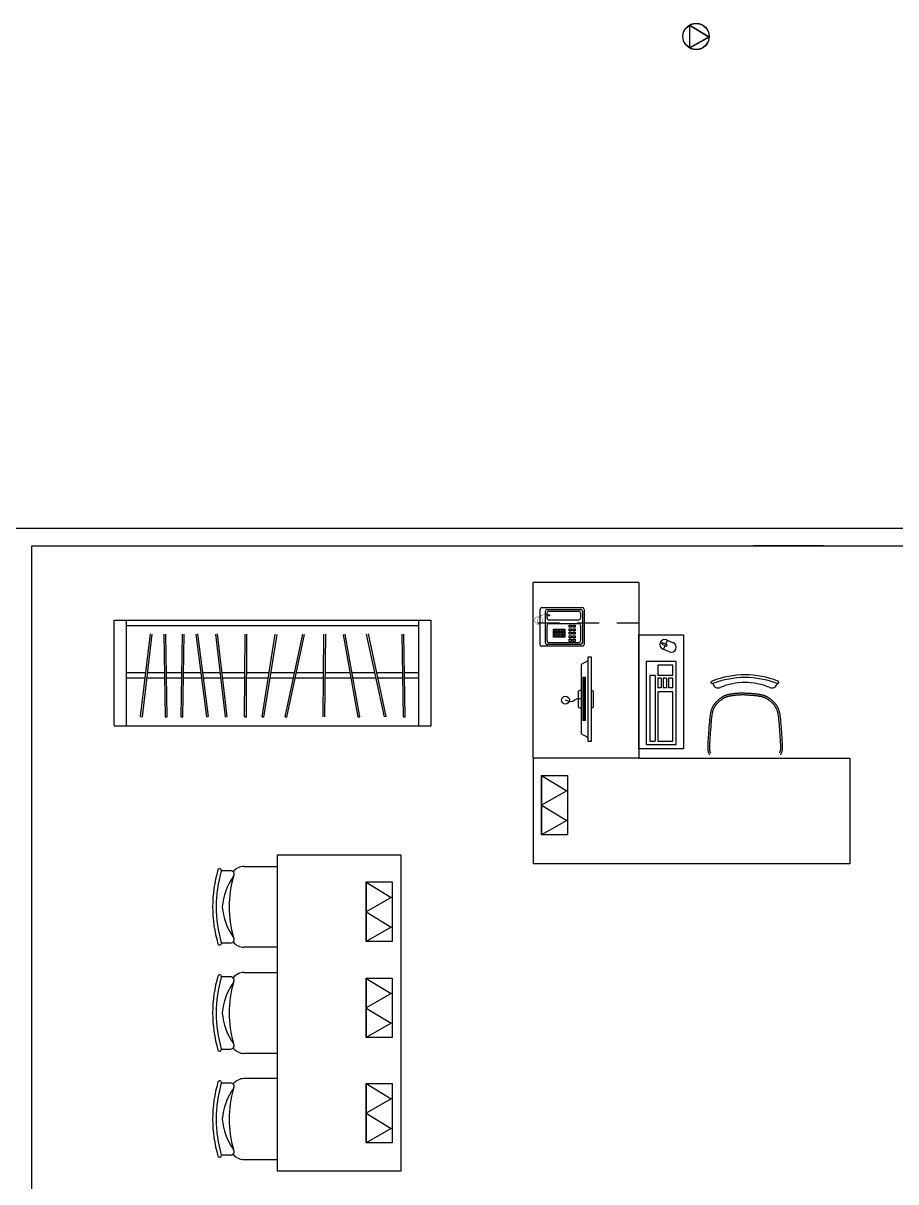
# Model space of a CAD drawing. Header units: millimetres. Extents: x 379 to 563, y 812 to 870.
# Drawn here: x 410.09 to 415.05, y 844.61 to 851.2 of the extents above; entities that cross this region are included whole.
import ezdxf

# ---------------------------------------------------------------- set-up
doc = ezdxf.new("R2010")
doc.units = ezdxf.units.MM
doc.linetypes.add('HIDDEN2', pattern=[0.1875, 0.125, -0.0625])
for name, color, linetype in [('LAYOUT', 6, 'Continuous'), ('mobiliario', 140, 'Continuous'), ('pontos', 72, 'Continuous')]:
    doc.layers.add(name, color=color, linetype=linetype)

# ---------------------------------------------------------------- blocks, each defined once
blk = doc.blocks.new('TELEFOP')
for p, q in [((-0.1, 0), (0.1, 0)), ((-0.11, -0.24), (-0.11, -0.01)), ((-0.1, -0.21), (-0.1, -0.02)), ((-0.09, -0.01), (0.09, -0.01)), ((-0.09, -0.2), (-0.09, -0.03)), ((-0.08, -0.02), (-0.05, -0.02)), ((-0.04, -0.2), (-0.04, -0.03)), ((-0.02, -0.2), (-0.02, -0.03)), ((-0.01, -0.02), (0.08, -0.02)), ((0.09, -0.03), (0.09, -0.2)), ((0.1, -0.02), (0.1, -0.21)), ((0.11, -0.01), (0.11, -0.24)), ((0.0123, -0.1745), (0.0123, -0.1104)), ((0.0123, -0.1104), (0.0587, -0.1104)), ((0.0587, -0.1104), (0.0587, -0.1745)), ((0.0587, -0.1745), (0.0123, -0.1745)), ((0.1, -0.25), (-0.1, -0.25)), ((0.09, -0.22), (-0.09, -0.22)), ((-0.05, -0.21), (-0.08, -0.21)), ((0.08, -0.21), (-0.01, -0.21))]:
    blk.add_line(p, q)
for points in [[(-0.0099, -0.0507), (0.002, -0.0507), (0.002, -0.0626), (-0.0099, -0.0626)], [(0.0101, -0.0507), (0.022, -0.0507), (0.022, -0.0626), (0.0101, -0.0626)], [(0.0301, -0.0507), (0.042, -0.0507), (0.042, -0.0626), (0.0301, -0.0626)], [(0.0501, -0.0507), (0.062, -0.0507), (0.062, -0.0626), (0.0501, -0.0626)], [(0.0701, -0.0507), (0.082, -0.0507), (0.082, -0.0626), (0.0701, -0.0626)], [(-0.0099, -0.0723), (0.002, -0.0723), (0.002, -0.0842), (-0.0099, -0.0842)], [(0.0101, -0.0723), (0.022, -0.0723), (0.022, -0.0842), (0.0101, -0.0842)], [(0.0156, -0.1133), (0.0274, -0.1133), (0.0274, -0.1252), (0.0156, -0.1252)], [(0.0156, -0.128), (0.0274, -0.128), (0.0274, -0.1399), (0.0156, -0.1399)], [(0.0301, -0.0723), (0.042, -0.0723), (0.042, -0.0842), (0.0301, -0.0842)], [(0.0302, -0.1133), (0.0421, -0.1133), (0.0421, -0.1252), (0.0302, -0.1252)], [(0.0302, -0.128), (0.0421, -0.128), (0.0421, -0.1399), (0.0302, -0.1399)], [(0.0449, -0.1133), (0.0568, -0.1133), (0.0568, -0.1252), (0.0449, -0.1252)], [(0.0449, -0.128), (0.0568, -0.128), (0.0568, -0.1399), (0.0449, -0.1399)], [(0.0501, -0.0723), (0.062, -0.0723), (0.062, -0.0842), (0.0501, -0.0842)], [(0.0701, -0.0723), (0.082, -0.0723), (0.082, -0.0842), (0.0701, -0.0842)], [(-0.0685, -0.2056), (-0.0685, -0.1961), (-0.0626, -0.1961), (-0.0626, -0.2056)], [(0.0156, -0.1427), (0.0274, -0.1427), (0.0274, -0.1545), (0.0156, -0.1545)], [(0.0156, -0.1581), (0.0274, -0.1581), (0.0274, -0.17), (0.0156, -0.17)], [(0.0302, -0.1427), (0.0421, -0.1427), (0.0421, -0.1545), (0.0302, -0.1545)], [(0.0302, -0.1581), (0.0421, -0.1581), (0.0421, -0.17), (0.0302, -0.17)], [(0.0449, -0.1427), (0.0568, -0.1427), (0.0568, -0.1545), (0.0449, -0.1545)], [(0.0449, -0.1581), (0.0568, -0.1581), (0.0568, -0.17), (0.0449, -0.17)]]:
    blk.add_lwpolyline(points, close=True)
at = {"const_width": 0.00199}
blk.add_lwpolyline([(-0.0658, -0.2059, 0.40574), (-0.0446, -0.2623, 1.618522), (-0.0401, -0.2348, 1.478802), (-0.0189, -0.2719, 0.24273), (-0.0114, -0.2476, 0.24273)], format="xyb", dxfattribs=at)
for centre, start, end in [((-0.1, -0.01), 90, 180), ((0.1, -0.01), 0, 90), ((-0.09, -0.02), 90, 180), ((-0.08, -0.03), 90, 180), ((-0.05, -0.03), 360, 90), ((-0.01, -0.03), 90, 180), ((0.08, -0.03), 0, 90), ((0.09, -0.02), 0, 90), ((-0.1, -0.24), 180, 270), ((-0.09, -0.21), 180, 270), ((-0.08, -0.2), 180, 270), ((-0.05, -0.2), 270, 360), ((-0.01, -0.2), 180, 270), ((0.08, -0.2), 270, 0), ((0.09, -0.21), 270, 0), ((0.1, -0.24), 270, 0)]:
    blk.add_arc(centre, 0.01, start, end)

msp = doc.modelspace()

# ---------------------------------------------------------------- linework, layer by layer
for p, q in [((409.6352, 848.3281), (413.4352, 848.3281)), ((413.4352, 848.3281), (414.2352, 848.3281)), ((414.2352, 848.3281), (417.4352, 848.3281)), ((410.1352, 841.534), (410.1352, 848.2281)), ((410.1352, 848.2281), (413.4352, 848.2281)), ((413.4352, 848.2281), (414.2352, 848.2281)), ((414.6352, 848.2281), (414.2352, 848.2281)), ((414.2352, 848.2281), (421.3822, 848.2281))]:
    msp.add_line(p, q)
at = {"layer": 'LAYOUT'}
for p, q in [((410.6028, 847.8059), (412.4028, 847.8059)), ((410.6028, 847.2059), (410.6028, 847.8059)), ((410.6728, 847.2059), (410.6728, 847.8059)), ((412.3328, 847.8059), (412.3328, 847.2059)), ((412.4028, 847.8059), (412.4028, 847.2017)), ((410.6728, 847.7759), (412.3328, 847.7759)), ((410.7526, 847.257), (410.809, 847.727)), ((410.7625, 847.2559), (410.819, 847.7259)), ((410.885, 847.7259), (410.8918, 847.2559)), ((410.895, 847.726), (410.9018, 847.256)), ((410.9834, 847.256), (410.9904, 847.726)), ((410.9934, 847.2559), (411.0004, 847.7259)), ((411.0664, 847.7259), (411.1277, 847.2559)), ((411.0763, 847.7271), (411.1376, 847.2571)), ((411.1781, 847.7259), (411.2331, 847.2559)), ((411.188, 847.727), (411.243, 847.257)), ((411.3441, 847.2559), (411.3467, 847.7259)), ((411.3541, 847.2558), (411.3567, 847.7258)), ((411.4432, 847.2559), (411.5182, 847.7259)), ((411.453, 847.2543), (411.5281, 847.7243)), ((411.5748, 847.2559), (411.6746, 847.7259)), ((411.5846, 847.2538), (411.6844, 847.7238)), ((411.7895, 847.256), (411.7949, 847.726)), ((411.7995, 847.2559), (411.8049, 847.7259)), ((411.9895, 847.2541), (411.906, 847.7241)), ((411.9994, 847.2559), (411.9159, 847.7259)), ((412.1393, 847.2559), (412.0376, 847.7259)), ((412.1491, 847.258), (412.0474, 847.728)), ((412.2474, 847.2557), (412.2388, 847.7257)), ((412.2574, 847.2559), (412.2488, 847.7259)), ((410.7825, 847.5059), (410.6728, 847.5059)), ((410.7789, 847.4759), (410.6728, 847.4759)), ((410.8886, 847.4759), (410.7889, 847.4759)), ((410.8882, 847.5059), (410.7925, 847.5059)), ((410.9871, 847.5059), (410.8982, 847.5059)), ((410.9867, 847.4759), (410.8986, 847.4759)), ((411.099, 847.4759), (410.9967, 847.4759)), ((411.0951, 847.5059), (410.9971, 847.5059)), ((411.2039, 847.5059), (411.1052, 847.5059)), ((411.2074, 847.4759), (411.1091, 847.4759)), ((411.3455, 847.5059), (411.2139, 847.5059)), ((411.3453, 847.4759), (411.2174, 847.4759)), ((411.4783, 847.4759), (411.3553, 847.4759)), ((411.4831, 847.5059), (411.3555, 847.5059)), ((411.6215, 847.4759), (411.4884, 847.4759)), ((411.6279, 847.5059), (411.4932, 847.5059)), ((411.792, 847.4759), (411.6317, 847.4759)), ((411.7924, 847.5059), (411.6381, 847.5059)), ((411.9501, 847.4759), (411.802, 847.4759)), ((411.9448, 847.5059), (411.8024, 847.5059)), ((412.0852, 847.5059), (411.955, 847.5059)), ((412.0917, 847.4759), (411.9603, 847.4759)), ((412.2428, 847.5059), (412.0954, 847.5059)), ((412.2434, 847.4759), (412.1019, 847.4759)), ((412.3328, 847.5059), (412.2528, 847.5059)), ((412.3328, 847.4759), (412.2534, 847.4759)), ((412.4028, 847.2017), (410.6028, 847.2017)), ((410.7526, 847.257), (410.7625, 847.2559)), ((410.8918, 847.2559), (410.9018, 847.256)), ((410.9834, 847.256), (410.9934, 847.2559)), ((411.1277, 847.2559), (411.1376, 847.2571)), ((411.2331, 847.2559), (411.243, 847.257)), ((411.3441, 847.2559), (411.3541, 847.2559)), ((411.4432, 847.2559), (411.4533, 847.2559)), ((411.5748, 847.2559), (411.585, 847.2559)), ((411.9892, 847.2559), (411.9994, 847.2559)), ((412.1491, 847.258), (412.1393, 847.2559)), ((412.2474, 847.2559), (412.2574, 847.2559))]:
    msp.add_line(p, q, dxfattribs=at)
at = {"layer": 'mobiliario'}
for p, q in [((412.9844, 847.0198), (412.9844, 848.0198)), ((413.5844, 848.0198), (412.9844, 848.0198)), ((413.5844, 848.0198), (413.5844, 847.0198)), ((413.717, 847.6732), (413.7063, 847.6776)), ((413.7345, 847.6618), (413.7254, 847.6397)), ((413.7466, 847.6912), (413.7375, 847.669)), ((413.7427, 847.6928), (413.7801, 847.6774)), ((413.2939, 847.5949), (413.2939, 847.117)), ((413.3158, 847.5949), (413.2939, 847.5949)), ((413.3158, 847.117), (413.3158, 847.5949)), ((413.759, 847.6259), (413.7215, 847.6413)), ((413.2939, 847.5741), (413.2568, 847.5533)), ((413.2568, 847.5533), (413.2568, 847.1586)), ((413.7977, 847.5704), (413.6266, 847.5704)), ((413.6266, 847.5704), (413.6266, 847.0974)), ((413.7775, 847.5502), (413.692, 847.5502)), ((413.692, 847.5502), (413.692, 847.4899)), ((413.7775, 847.4899), (413.7775, 847.5502)), ((413.7977, 847.0974), (413.7977, 847.5704)), ((413.2834, 847.4791), (413.264, 847.4791)), ((413.2834, 847.4728), (413.264, 847.4728)), ((413.2834, 847.4666), (413.264, 847.4666)), ((413.2834, 847.4603), (413.264, 847.4603)), ((413.6467, 847.4899), (413.6467, 847.1176)), ((413.6769, 847.4899), (413.6467, 847.4899)), ((413.6769, 847.4899), (413.6769, 847.1176)), ((413.7775, 847.4899), (413.692, 847.4899)), ((413.7121, 847.4748), (413.692, 847.4748)), ((413.692, 847.4748), (413.692, 847.4213)), ((413.7121, 847.4748), (413.7121, 847.4213)), ((413.7423, 847.4748), (413.7222, 847.4748)), ((413.7222, 847.4748), (413.7222, 847.4213)), ((413.7423, 847.4748), (413.7423, 847.4213)), ((413.7775, 847.4748), (413.7524, 847.4748)), ((413.7524, 847.4748), (413.7524, 847.4213)), ((413.7775, 847.4213), (413.7775, 847.4748)), ((413.2834, 847.4541), (413.264, 847.4541)), ((413.2834, 847.4478), (413.264, 847.4478)), ((413.2834, 847.4416), (413.264, 847.4416)), ((413.2834, 847.4353), (413.264, 847.4353)), ((413.2834, 847.4291), (413.264, 847.4291)), ((413.2834, 847.4228), (413.264, 847.4228)), ((413.2834, 847.4166), (413.264, 847.4166)), ((413.2834, 847.4103), (413.264, 847.4103)), ((413.2834, 847.4041), (413.264, 847.4041)), ((413.2834, 847.3978), (413.264, 847.3978)), ((413.7121, 847.4213), (413.692, 847.4213)), ((413.7775, 847.3986), (413.692, 847.3986)), ((413.692, 847.3986), (413.692, 847.1176)), ((413.7423, 847.4213), (413.7222, 847.4213)), ((413.7775, 847.4213), (413.7524, 847.4213)), ((413.7775, 847.1176), (413.7775, 847.3986)), ((414.0057, 847.4443), (414.0064, 847.4417)), ((414.3704, 847.4443), (414.3697, 847.4417)), ((413.2834, 847.3916), (413.264, 847.3916)), ((413.2834, 847.3853), (413.264, 847.3853)), ((413.2834, 847.3791), (413.264, 847.3791)), ((413.2834, 847.3728), (413.264, 847.3728)), ((413.2834, 847.3666), (413.264, 847.3666)), ((413.2834, 847.3603), (413.264, 847.3603)), ((413.2834, 847.3541), (413.264, 847.3541)), ((413.2834, 847.3478), (413.264, 847.3478)), ((413.2834, 847.3416), (413.264, 847.3416)), ((413.2834, 847.3353), (413.264, 847.3353)), ((413.2834, 847.3291), (413.264, 847.3291)), ((413.2834, 847.3228), (413.264, 847.3228)), ((413.2834, 847.3166), (413.264, 847.3166)), ((413.2834, 847.3103), (413.264, 847.3103)), ((413.2834, 847.3041), (413.264, 847.3041)), ((413.2834, 847.2978), (413.264, 847.2978)), ((413.2834, 847.2916), (413.264, 847.2916)), ((413.2834, 847.2853), (413.264, 847.2853)), ((413.2834, 847.2791), (413.264, 847.2791)), ((413.2834, 847.2728), (413.264, 847.2728)), ((413.2834, 847.2666), (413.264, 847.2666)), ((413.2834, 847.2603), (413.264, 847.2603)), ((413.2834, 847.2541), (413.264, 847.2541)), ((413.2834, 847.2478), (413.264, 847.2478)), ((413.2834, 847.2416), (413.264, 847.2416)), ((413.2834, 847.2353), (413.264, 847.2353)), ((413.2939, 847.1377), (413.2568, 847.1586)), ((413.2939, 847.117), (413.3158, 847.117)), ((413.6266, 847.0974), (413.7977, 847.0974)), ((413.6467, 847.1176), (413.6769, 847.1176)), ((413.692, 847.1176), (413.7775, 847.1176)), ((413.5844, 847.0198), (412.9844, 847.0198)), ((412.9844, 847.0198), (412.9844, 846.4198)), ((413.9737, 847.0198), (414.4004, 847.0198)), ((413.5844, 846.4198), (412.9844, 846.4198)), ((411.2646, 846.3803), (411.2115, 846.3803)), ((411.3412, 846.4049), (411.5316, 846.4049)), ((411.2115, 845.9695), (411.2646, 845.9695)), ((411.5316, 845.9449), (411.3412, 845.9449)), ((411.2646, 845.7768), (411.2115, 845.7768)), ((411.3412, 845.8014), (411.5316, 845.8014)), ((411.2115, 845.366), (411.2646, 845.366)), ((411.5316, 845.3414), (411.3412, 845.3414)), ((411.2115, 845.1732), (411.2646, 845.1732)), ((411.5316, 845.1978), (411.3412, 845.1978)), ((411.2646, 844.7624), (411.2115, 844.7624)), ((411.3412, 844.7378), (411.5316, 844.7378))]:
    msp.add_line(p, q, dxfattribs=at)
at = {"layer": 'mobiliario', "linetype": 'HIDDEN2'}
msp.add_line((413.5844, 847.7887), (412.9844, 847.7887), dxfattribs=at)
at = {"layer": 'mobiliario'}
for points in [[(413.8394, 847.0728), (413.5844, 847.0728), (413.5844, 847.7228), (413.8394, 847.7228)], [(413.7462, 847.6654), (413.7185, 847.6768), (413.7155, 847.6696), (413.7432, 847.6582)], [(411.5316, 844.6714), (411.5316, 846.4714), (412.2316, 846.4714), (412.2316, 844.6714)]]:
    msp.add_lwpolyline(points, close=True, dxfattribs=at)
for points in [[(413.2568, 847.4046), (413.2483, 847.4046, 0.414214), (413.2398, 847.3961), (413.2398, 847.3157, 0.414214), (413.2483, 847.3073), (413.2568, 847.3073)], [(413.3158, 847.3073), (413.3189, 847.3073, 0.414214), (413.3273, 847.3157), (413.3273, 847.3961, 0.414214), (413.3189, 847.4046), (413.3158, 847.4046)], [(414.0057, 847.4443, -0.095977), (414.0027, 847.4441, -0.097414), (413.9998, 847.445, -0.099518), (413.9976, 847.4469, -0.101059), (413.9962, 847.4495, -0.101059), (413.996, 847.4524, -0.099518), (413.997, 847.4553, -0.097414), (413.999, 847.4575, -0.095977), (414.0017, 847.4589, -0.095977)], [(414.3704, 847.4443, 0.095977), (414.3734, 847.4441, 0.097414), (414.3762, 847.445, 0.099518), (414.3785, 847.4469, 0.101059), (414.3799, 847.4495, 0.101059), (414.3801, 847.4524, 0.099518), (414.3791, 847.4553, 0.097414), (414.3771, 847.4575, 0.095977), (414.3744, 847.4589, 0.095977)]]:
    msp.add_lwpolyline(points, format="xyb", dxfattribs=at)
for points in [[(414.1875, 847.391), (414.184, 847.3909), (414.1736, 847.3903), (414.17, 847.3902), (414.1668, 847.39), (414.164, 847.3899), (414.1601, 847.3897), (414.1575, 847.3895), (414.1563, 847.3895), (414.155, 847.3894), (414.1538, 847.3893), (414.1525, 847.3893), (414.1512, 847.3892), (414.1499, 847.3891), (414.1486, 847.389), (414.1473, 847.3889), (414.146, 847.3888), (414.1447, 847.3887), (414.1434, 847.3886), (414.1421, 847.3885), (414.1408, 847.3884), (414.1396, 847.3882), (414.1383, 847.3881), (414.137, 847.388), (414.1358, 847.3879), (414.1345, 847.3877), (414.1333, 847.3876), (414.132, 847.3875), (414.1307, 847.3874), (414.1295, 847.3872), (414.1282, 847.3871), (414.1269, 847.387), (414.1257, 847.3868), (414.1244, 847.3867), (414.1231, 847.3865), (414.1218, 847.3864), (414.1205, 847.3862), (414.1192, 847.386), (414.1179, 847.3858), (414.1166, 847.3856), (414.1152, 847.3854), (414.1139, 847.3852), (414.1127, 847.385), (414.1114, 847.3848), (414.1101, 847.3846), (414.1089, 847.3844), (414.1076, 847.3842), (414.1064, 847.384), (414.1052, 847.3838), (414.1039, 847.3836), (414.1027, 847.3834), (414.1014, 847.3831), (414.1001, 847.3829), (414.0988, 847.3827), (414.0974, 847.3825), (414.0961, 847.3822), (414.0947, 847.3819), (414.0933, 847.3816), (414.092, 847.3813), (414.0906, 847.381), (414.0893, 847.3806), (414.0879, 847.3802), (414.0865, 847.3799), (414.0852, 847.3795), (414.0838, 847.379), (414.0825, 847.3786), (414.0811, 847.3782), (414.0798, 847.3777), (414.0784, 847.3772), (414.0771, 847.3767), (414.0757, 847.3762), (414.0744, 847.3757), (414.0731, 847.3752), (414.0717, 847.3747), (414.0704, 847.3741), (414.069, 847.3735), (414.0676, 847.3729), (414.0662, 847.3722), (414.0648, 847.3715), (414.0634, 847.3708), (414.062, 847.37), (414.0605, 847.3692), (414.059, 847.3683), (414.0574, 847.3673), (414.0558, 847.3662), (414.0541, 847.365), (414.0523, 847.3637), (414.0503, 847.3623), (414.0483, 847.3607), (414.0461, 847.359), (414.0439, 847.3573), (414.0417, 847.3554), (414.0394, 847.3535), (414.0372, 847.3517), (414.0351, 847.3498), (414.033, 847.348), (414.0311, 847.3462), (414.0293, 847.3446), (414.0277, 847.343), (414.0262, 847.3415), (414.0247, 847.34), (414.0233, 847.3386), (414.022, 847.3372), (414.0207, 847.3358), (414.0194, 847.3344), (414.0181, 847.3329), (414.0167, 847.3314), (414.0154, 847.3298), (414.014, 847.3281), (414.0126, 847.3263), (414.0111, 847.3243), (414.0097, 847.3223), (414.0083, 847.3201), (414.0069, 847.3178), (414.0055, 847.3154), (414.0042, 847.3128), (414.0028, 847.3102), (414.0015, 847.3074), (414.0002, 847.3045), (413.9988, 847.3014), (413.9975, 847.2981), (413.9961, 847.2943), (413.9947, 847.2899), (413.9933, 847.2847), (413.992, 847.2785), (413.9907, 847.2712), (413.9894, 847.2626), (413.9881, 847.2523), (413.9868, 847.2403), (413.9856, 847.2269), (413.9844, 847.2126), (413.9832, 847.1977), (413.9821, 847.1826), (413.9811, 847.1679), (413.9801, 847.1539), (413.9792, 847.141), (413.9785, 847.1297), (413.9778, 847.1197), (413.9773, 847.1111), (413.9768, 847.1036), (413.9765, 847.097), (413.9762, 847.0913), (413.9761, 847.0863), (413.976, 847.0818), (413.9761, 847.0777), (413.9762, 847.0739), (413.9765, 847.0704), (413.9769, 847.0671), (413.9774, 847.064), (413.9781, 847.061), (413.9788, 847.058), (413.9797, 847.0552), (413.9806, 847.0523), (413.9817, 847.0493), (413.9828, 847.0464), (413.984, 847.0435), (413.9852, 847.0406), (413.9858, 847.0394)], [(414.188, 847.381), (414.1845, 847.3809), (414.1814, 847.3807), (414.1787, 847.3806), (414.1763, 847.3805), (414.1741, 847.3804), (414.1722, 847.3803), (414.1705, 847.3802), (414.1689, 847.3801), (414.1673, 847.38), (414.1659, 847.3799), (414.1645, 847.3799), (414.1631, 847.3798), (414.1618, 847.3797), (414.1606, 847.3797), (414.1593, 847.3796), (414.158, 847.3795), (414.1568, 847.3795), (414.1555, 847.3794), (414.1543, 847.3794), (414.153, 847.3793), (414.1518, 847.3792), (414.1505, 847.3791), (414.1493, 847.3791), (414.148, 847.379), (414.1468, 847.3789), (414.1455, 847.3788), (414.1443, 847.3787), (414.143, 847.3785), (414.1418, 847.3784), (414.1405, 847.3783), (414.1393, 847.3782), (414.138, 847.378), (414.1368, 847.3779), (414.1355, 847.3778), (414.1343, 847.3777), (414.133, 847.3775), (414.1318, 847.3774), (414.1305, 847.3773), (414.1293, 847.3772), (414.128, 847.377), (414.1268, 847.3769), (414.1255, 847.3767), (414.1243, 847.3766), (414.123, 847.3764), (414.1218, 847.3763), (414.1205, 847.3761), (414.1193, 847.3759), (414.118, 847.3757), (414.1168, 847.3756), (414.1155, 847.3754), (414.1143, 847.3752), (414.113, 847.3749), (414.1118, 847.3747), (414.1105, 847.3745), (414.1093, 847.3743), (414.108, 847.3741), (414.1068, 847.3739), (414.1055, 847.3737), (414.1043, 847.3735), (414.103, 847.3733), (414.1018, 847.3731), (414.1005, 847.3729), (414.0993, 847.3726), (414.098, 847.3724), (414.0968, 847.3721), (414.0955, 847.3719), (414.0943, 847.3716), (414.093, 847.3713), (414.0918, 847.3709), (414.0905, 847.3706), (414.0893, 847.3702), (414.088, 847.3699), (414.0868, 847.3695), (414.0855, 847.3691), (414.0843, 847.3687), (414.083, 847.3683), (414.0818, 847.3678), (414.0805, 847.3674), (414.0793, 847.3669), (414.078, 847.3664), (414.0768, 847.3659), (414.0755, 847.3654), (414.0743, 847.3649), (414.073, 847.3643), (414.0718, 847.3638), (414.0705, 847.3632), (414.0693, 847.3626), (414.068, 847.3619), (414.0668, 847.3613), (414.0655, 847.3605), (414.0642, 847.3598), (414.0628, 847.3589), (414.0614, 847.3579), (414.0598, 847.3569), (414.0582, 847.3557), (414.0564, 847.3543), (414.0544, 847.3528), (414.0524, 847.3512), (414.0502, 847.3495), (414.048, 847.3477), (414.0459, 847.3459), (414.0437, 847.3441), (414.0417, 847.3423), (414.0397, 847.3405), (414.0379, 847.3389), (414.0362, 847.3373), (414.0347, 847.3359), (414.0332, 847.3344), (414.0319, 847.333), (414.0306, 847.3317), (414.0293, 847.3303), (414.028, 847.329), (414.0268, 847.3276), (414.0255, 847.3262), (414.0243, 847.3248), (414.023, 847.3234), (414.0218, 847.3218), (414.0205, 847.3202), (414.0193, 847.3185), (414.018, 847.3167), (414.0168, 847.3148), (414.0155, 847.3127), (414.0143, 847.3105), (414.013, 847.3082), (414.0118, 847.3057), (414.0105, 847.3031), (414.0093, 847.3004), (414.008, 847.2975), (414.0068, 847.2945), (414.0055, 847.2911), (414.0043, 847.2871), (414.003, 847.2824), (414.0018, 847.2766), (414.0005, 847.2696), (413.9993, 847.2612), (413.998, 847.2511), (413.9968, 847.2393), (413.9956, 847.226), (413.9944, 847.2118), (413.9932, 847.1969), (413.9921, 847.1819), (413.991, 847.1672), (413.9901, 847.1532), (413.9892, 847.1404), (413.9884, 847.129), (413.9878, 847.1191), (413.9873, 847.1105), (413.9868, 847.103), (413.9865, 847.0965), (413.9862, 847.0909), (413.9861, 847.0861), (413.986, 847.0818), (413.9861, 847.078), (413.9862, 847.0745), (413.9865, 847.0714), (413.9868, 847.0685), (413.9873, 847.0658), (413.9878, 847.0632), (413.9884, 847.0607), (413.9892, 847.0581), (413.9901, 847.0555), (413.991, 847.0528), (413.9921, 847.0501), (413.9922, 847.0498)], [(414.188, 847.381), (414.1916, 847.3809), (414.1947, 847.3807), (414.1974, 847.3806), (414.1998, 847.3805), (414.2019, 847.3804), (414.2039, 847.3803), (414.2056, 847.3802), (414.2072, 847.3801), (414.2087, 847.38), (414.2102, 847.3799), (414.2116, 847.3799), (414.2129, 847.3798), (414.2142, 847.3797), (414.2155, 847.3797), (414.2168, 847.3796), (414.218, 847.3795), (414.2193, 847.3795), (414.2205, 847.3794), (414.2218, 847.3794), (414.223, 847.3793), (414.2243, 847.3792), (414.2255, 847.3791), (414.2268, 847.3791), (414.228, 847.379), (414.2293, 847.3789), (414.2305, 847.3788), (414.2318, 847.3787), (414.233, 847.3785), (414.2343, 847.3784), (414.2355, 847.3783), (414.2368, 847.3782), (414.238, 847.378), (414.2393, 847.3779), (414.2405, 847.3778), (414.2418, 847.3777), (414.243, 847.3775), (414.2443, 847.3774), (414.2455, 847.3773), (414.2468, 847.3772), (414.248, 847.377), (414.2493, 847.3769), (414.2505, 847.3767), (414.2518, 847.3766), (414.253, 847.3764), (414.2543, 847.3763), (414.2555, 847.3761), (414.2568, 847.3759), (414.258, 847.3757), (414.2593, 847.3756), (414.2605, 847.3754), (414.2618, 847.3752), (414.263, 847.3749), (414.2643, 847.3747), (414.2655, 847.3745), (414.2668, 847.3743), (414.268, 847.3741), (414.2693, 847.3739), (414.2705, 847.3737), (414.2718, 847.3735), (414.273, 847.3733), (414.2743, 847.3731), (414.2755, 847.3729), (414.2768, 847.3726), (414.278, 847.3724), (414.2793, 847.3721), (414.2805, 847.3719), (414.2818, 847.3716), (414.283, 847.3713), (414.2843, 847.3709), (414.2855, 847.3706), (414.2868, 847.3702), (414.288, 847.3699), (414.2893, 847.3695), (414.2905, 847.3691), (414.2918, 847.3687), (414.293, 847.3683), (414.2943, 847.3678), (414.2955, 847.3674), (414.2968, 847.3669), (414.298, 847.3664), (414.2993, 847.3659), (414.3005, 847.3654), (414.3018, 847.3649), (414.303, 847.3643), (414.3043, 847.3638), (414.3055, 847.3632), (414.3068, 847.3626), (414.308, 847.3619), (414.3093, 847.3613), (414.3106, 847.3605), (414.3119, 847.3598), (414.3132, 847.3589), (414.3147, 847.3579), (414.3162, 847.3569), (414.3179, 847.3557), (414.3197, 847.3543), (414.3217, 847.3528), (414.3237, 847.3512), (414.3259, 847.3495), (414.328, 847.3477), (414.3302, 847.3459), (414.3324, 847.3441), (414.3344, 847.3423), (414.3364, 847.3405), (414.3382, 847.3389), (414.3398, 847.3373), (414.3414, 847.3359), (414.3428, 847.3344), (414.3442, 847.333), (414.3455, 847.3317), (414.3468, 847.3303), (414.348, 847.329), (414.3493, 847.3276), (414.3505, 847.3262), (414.3518, 847.3248), (414.353, 847.3234), (414.3543, 847.3218), (414.3555, 847.3202), (414.3568, 847.3185), (414.358, 847.3167), (414.3593, 847.3148), (414.3605, 847.3127), (414.3618, 847.3105), (414.363, 847.3082), (414.3643, 847.3057), (414.3655, 847.3031), (414.3668, 847.3004), (414.368, 847.2975), (414.3693, 847.2945), (414.3705, 847.2911), (414.3718, 847.2871), (414.373, 847.2824), (414.3743, 847.2766), (414.3755, 847.2696), (414.3768, 847.2612), (414.378, 847.2511), (414.3793, 847.2393), (414.3805, 847.226), (414.3817, 847.2118), (414.3829, 847.1969), (414.384, 847.1819), (414.385, 847.1672), (414.386, 847.1532), (414.3869, 847.1404), (414.3876, 847.129), (414.3883, 847.1191), (414.3888, 847.1105), (414.3893, 847.103), (414.3896, 847.0965), (414.3899, 847.0909), (414.39, 847.0861), (414.39, 847.0818), (414.39, 847.078), (414.3899, 847.0745), (414.3896, 847.0714), (414.3893, 847.0685), (414.3888, 847.0658), (414.3883, 847.0632), (414.3876, 847.0607), (414.3869, 847.0581), (414.386, 847.0555), (414.385, 847.0528), (414.3845, 847.0515)], [(414.1885, 847.391), (414.1921, 847.3909), (414.2024, 847.3903), (414.2061, 847.3902), (414.2092, 847.39), (414.2121, 847.3899), (414.216, 847.3897), (414.2185, 847.3895), (414.2198, 847.3895), (414.2211, 847.3894), (414.2223, 847.3893), (414.2236, 847.3893), (414.2249, 847.3892), (414.2262, 847.3891), (414.2275, 847.389), (414.2288, 847.3889), (414.2301, 847.3888), (414.2314, 847.3887), (414.2327, 847.3886), (414.234, 847.3885), (414.2352, 847.3884), (414.2365, 847.3882), (414.2378, 847.3881), (414.239, 847.388), (414.2403, 847.3879), (414.2415, 847.3877), (414.2428, 847.3876), (414.2441, 847.3875), (414.2453, 847.3874), (414.2466, 847.3872), (414.2479, 847.3871), (414.2491, 847.387), (414.2504, 847.3868), (414.2517, 847.3867), (414.253, 847.3865), (414.2543, 847.3864), (414.2556, 847.3862), (414.2569, 847.386), (414.2582, 847.3858), (414.2595, 847.3856), (414.2608, 847.3854), (414.2621, 847.3852), (414.2634, 847.385), (414.2647, 847.3848), (414.266, 847.3846), (414.2672, 847.3844), (414.2684, 847.3842), (414.2697, 847.384), (414.2709, 847.3838), (414.2721, 847.3836), (414.2734, 847.3834), (414.2747, 847.3831), (414.276, 847.3829), (414.2773, 847.3827), (414.2786, 847.3825), (414.28, 847.3822), (414.2814, 847.3819), (414.2827, 847.3816), (414.2841, 847.3813), (414.2855, 847.381), (414.2868, 847.3806), (414.2882, 847.3802), (414.2896, 847.3799), (414.2909, 847.3795), (414.2923, 847.379), (414.2936, 847.3786), (414.295, 847.3782), (414.2963, 847.3777), (414.2977, 847.3772), (414.299, 847.3767), (414.3003, 847.3762), (414.3017, 847.3757), (414.303, 847.3752), (414.3044, 847.3747), (414.3057, 847.3741), (414.3071, 847.3735), (414.3085, 847.3729), (414.3099, 847.3722), (414.3113, 847.3715), (414.3127, 847.3708), (414.3141, 847.37), (414.3156, 847.3692), (414.3171, 847.3683), (414.3187, 847.3673), (414.3203, 847.3662), (414.322, 847.365), (414.3238, 847.3637), (414.3257, 847.3623), (414.3278, 847.3607), (414.3299, 847.359), (414.3322, 847.3573), (414.3344, 847.3554), (414.3367, 847.3535), (414.3389, 847.3517), (414.341, 847.3498), (414.3431, 847.348), (414.345, 847.3462), (414.3467, 847.3446), (414.3484, 847.343), (414.3499, 847.3415), (414.3514, 847.34), (414.3528, 847.3386), (414.3541, 847.3372), (414.3554, 847.3358), (414.3567, 847.3344), (414.358, 847.3329), (414.3593, 847.3314), (414.3607, 847.3298), (414.3621, 847.3281), (414.3635, 847.3263), (414.3649, 847.3243), (414.3664, 847.3223), (414.3678, 847.3201), (414.3692, 847.3178), (414.3705, 847.3154), (414.3719, 847.3128), (414.3733, 847.3102), (414.3746, 847.3074), (414.3759, 847.3045), (414.3772, 847.3014), (414.3786, 847.2981), (414.38, 847.2943), (414.3814, 847.2899), (414.3828, 847.2847), (414.3841, 847.2785), (414.3854, 847.2712), (414.3867, 847.2626), (414.388, 847.2523), (414.3892, 847.2403), (414.3905, 847.2269), (414.3917, 847.2126), (414.3929, 847.1977), (414.394, 847.1826), (414.395, 847.1679), (414.396, 847.1539), (414.3969, 847.141), (414.3976, 847.1297), (414.3983, 847.1197), (414.3988, 847.1111), (414.3993, 847.1036), (414.3996, 847.097), (414.3998, 847.0913), (414.4, 847.0863), (414.4, 847.0818), (414.4, 847.0777), (414.3998, 847.0739), (414.3996, 847.0704), (414.3992, 847.0671), (414.3987, 847.064), (414.398, 847.061), (414.3973, 847.058), (414.3964, 847.0552), (414.3955, 847.0523), (414.3944, 847.0493), (414.3933, 847.0464), (414.3921, 847.0435), (414.3909, 847.0406), (414.3904, 847.0397)], [(414.4004, 847.0198), (414.7844, 847.0198), (414.7844, 846.4198), (413.5844, 846.4198)], [(413.5844, 847.0198), (413.9737, 847.0198)]]:
    msp.add_lwpolyline(points, dxfattribs=at)
msp.add_circle((413.1675, 847.3505), 0.0222, dxfattribs=at)
for centre, radius, start, end in [((413.7321, 847.667), 0.0279, 67.64598, 247.64598), ((413.7696, 847.6516), 0.0279, 247.64598, 67.64598), ((414.188, 846.983), 0.5111, 68.614, 111.386), ((414.188, 846.983), 0.4961, 68.43537, 111.54019), ((414.0353, 847.4497), 0.03, 195.5, 293.17611), ((414.188, 847.093), 0.358, 66.82389, 113.17611), ((414.3407, 847.4497), 0.03, 246.82389, 344.5), ((411.9121, 846.1749), 0.75, 163.7398, 196.2602), ((411.9121, 846.1749), 0.73, 163.7398, 196.2602), ((411.2017, 846.3821), 0.01, 343.7398, 163.7398), ((411.5529, 846.1498), 0.3369, 143.87081, 175.73377), ((411.876, 846.1749), 0.62, 163.7398, 196.2602), ((411.2646, 846.3603), 0.02, 323.87081, 90), ((411.3412, 846.3249), 0.08, 90, 141.54453), ((411.5529, 846.2), 0.3369, 184.26623, 216.12919), ((411.2017, 845.9677), 0.01, 196.2602, 16.2602), ((411.2646, 845.9895), 0.02, 270, 36.12919), ((411.3412, 846.0249), 0.08, 218.45547, 270), ((411.9121, 845.5714), 0.75, 163.7398, 196.2602), ((411.9121, 845.5714), 0.73, 163.7398, 196.2602), ((411.2017, 845.7786), 0.01, 343.7398, 163.7398), ((411.2646, 845.7568), 0.02, 323.87081, 90), ((411.3412, 845.7214), 0.08, 90, 141.54453), ((411.5529, 845.5463), 0.3369, 143.87081, 175.73377), ((411.876, 845.5714), 0.62, 163.7398, 196.2602), ((411.5529, 845.5964), 0.3369, 184.26623, 216.12919), ((411.2017, 845.3642), 0.01, 196.2602, 16.2602), ((411.2646, 845.386), 0.02, 270, 36.12919), ((411.3412, 845.4214), 0.08, 218.45547, 270), ((411.9121, 844.9678), 0.75, 163.7398, 196.2602), ((411.9121, 844.9678), 0.73, 163.7398, 196.2602), ((411.2017, 845.175), 0.01, 343.7398, 163.7398), ((411.2646, 845.1532), 0.02, 323.87081, 90), ((411.3412, 845.1178), 0.08, 90, 141.54453), ((411.5529, 844.9428), 0.3369, 143.87081, 175.73377), ((411.876, 844.9678), 0.62, 163.7398, 196.2602), ((411.5529, 844.9929), 0.3369, 184.26623, 216.12919), ((411.2017, 844.7606), 0.01, 196.2602, 16.2602), ((411.2646, 844.7824), 0.02, 270, 36.12919), ((411.3412, 844.8178), 0.08, 218.45547, 270)]:
    msp.add_arc(centre, radius, start, end, dxfattribs=at)
msp.add_spline([(413.2568, 847.3559), (413.229, 847.3559), (413.2096, 847.3431), (413.1675, 847.3505)], degree=3, dxfattribs=at)
at = {"layer": 'pontos'}
for p, q in [((413.8719, 851.1916), (413.8719, 851.0597)), ((413.8719, 851.1916), (413.9846, 851.1238)), ((413.8719, 851.1896), (413.8719, 851.0577)), ((413.8719, 851.1896), (413.9846, 851.1217)), ((413.9846, 851.1238), (413.8719, 851.0597)), ((413.9846, 851.1217), (413.8719, 851.0577)), ((413.0312, 846.9212), (413.0312, 846.753)), ((413.0312, 846.9212), (413.1749, 846.8346)), ((413.1749, 846.8346), (413.0312, 846.753)), ((413.0312, 846.7525), (413.0312, 846.5843)), ((413.0312, 846.7525), (413.1749, 846.6659)), ((413.1749, 846.6659), (413.0312, 846.5843)), ((412.034, 846.3153), (412.034, 846.1471)), ((412.034, 846.3153), (412.1778, 846.2288)), ((412.1778, 846.2288), (412.034, 846.1471)), ((412.034, 846.1467), (412.034, 845.9785)), ((412.034, 846.1467), (412.1778, 846.0601)), ((412.1778, 846.0601), (412.034, 845.9785)), ((412.034, 845.7678), (412.034, 845.5996)), ((412.034, 845.7678), (412.1778, 845.6812)), ((412.1778, 845.6812), (412.034, 845.5996)), ((412.034, 845.5991), (412.034, 845.4309)), ((412.034, 845.5991), (412.1778, 845.5126)), ((412.1778, 845.5126), (412.034, 845.4309)), ((412.034, 845.1693), (412.034, 845.0011)), ((412.034, 845.1693), (412.1778, 845.0827)), ((412.1778, 845.0827), (412.034, 845.0011)), ((412.034, 845.0006), (412.034, 844.8324)), ((412.034, 845.0006), (412.1778, 844.9141)), ((412.1778, 844.9141), (412.034, 844.8324))]:
    msp.add_line(p, q, dxfattribs=at)
for points in [[(413.1797, 846.9225), (413.1797, 846.5843), (413.0312, 846.5843), (413.0312, 846.9225)], [(412.1826, 846.3167), (412.1826, 845.9785), (412.034, 845.9785), (412.034, 846.3167)], [(412.1826, 845.7691), (412.1826, 845.4309), (412.034, 845.4309), (412.034, 845.7691)], [(412.1826, 845.1706), (412.1826, 844.8324), (412.034, 844.8324), (412.034, 845.1706)]]:
    msp.add_lwpolyline(points, close=True, dxfattribs=at)
for centre in [(413.91, 851.1261), (413.91, 851.124)]:
    msp.add_circle(centre, 0.0747, dxfattribs=at)

# ---------------------------------------------------------------- block references
at = {"layer": 'mobiliario', "rotation": 270}
msp.add_blockref('TELEFOP', (413.2736, 847.7669), dxfattribs=at)

doc.saveas('drawing.dxf')
